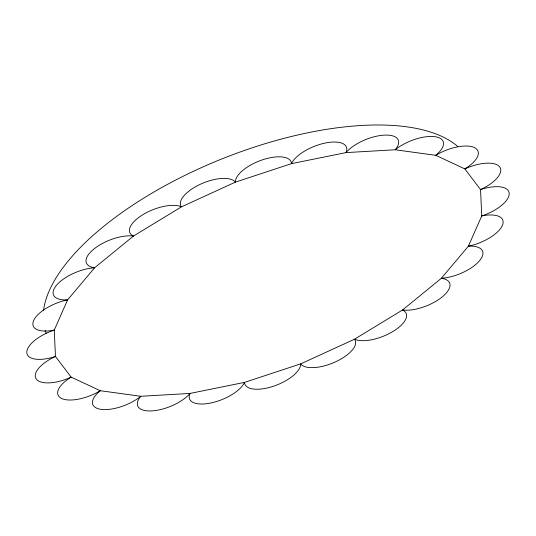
<?xml version="1.0" encoding="UTF-8"?>
<svg xmlns="http://www.w3.org/2000/svg" width="536" height="536" viewBox="0 0 536 536"><rect width="100%" height="100%" fill="white"/><g stroke="black" fill="none" stroke-linecap="round" stroke-linejoin="round"><path stroke-width="0.8" d="M46.176 333.312A228.349 96.507 -21.8 0 1 45.098 330.317M43.503 310.706A228.349 96.507 -21.8 0 1 223.874 158.127A228.349 96.507 -21.8 0 1 457.771 146.516M67.616 299.845L54.257 330.102L55.463 356.46L71.154 377.136L100.259 390.717L140.794 396.278L189.999 393.437L244.517 382.389L300.642 363.89L354.537 339.201L402.536 309.996L441.369 278.271L468.384 246.192L481.743 215.941L480.537 189.577L464.846 168.9L435.741 155.319L395.206 149.765L346.001 152.606L291.484 163.648L235.358 182.146L181.463 206.842L133.464 236.048L94.631 267.765L67.616 299.845A29.808 12.596 -21.8 0 0 33.674 320.495A29.808 12.596 -21.8 0 0 54.257 330.102A29.808 12.596 -21.8 0 0 26.8 352.534A29.808 12.596 -21.8 0 0 55.463 356.46A29.808 12.596 -21.8 0 0 36.361 379.146A29.808 12.596 -21.8 0 0 71.154 377.136A29.808 12.596 -21.8 0 0 61.707 398.529A29.808 12.596 -21.8 0 0 100.259 390.717A29.808 12.596 -21.8 0 0 101.11 409.363A29.808 12.596 -21.8 0 0 140.794 396.278A29.808 12.596 -21.8 0 0 151.889 410.898A29.808 12.596 -21.8 0 0 189.999 393.437A29.808 12.596 -21.8 0 0 210.581 403.045A29.808 12.596 -21.8 0 0 244.517 382.389A29.808 12.596 -21.8 0 0 273.186 386.322A29.808 12.596 -21.8 0 0 300.642 363.89A29.808 12.596 -21.8 0 0 335.435 361.887A29.808 12.596 -21.8 0 0 354.537 339.201A29.808 12.596 -21.8 0 0 393.089 331.389A29.808 12.596 -21.8 0 0 402.536 309.996A29.808 12.596 -21.8 0 0 442.22 296.917A29.808 12.596 -21.8 0 0 441.369 278.271A29.808 12.596 -21.8 0 0 479.479 260.811A29.808 12.596 -21.8 0 0 468.384 246.192A29.808 12.596 -21.8 0 0 502.326 225.542A29.808 12.596 -21.8 0 0 481.743 215.941A29.808 12.596 -21.8 0 0 509.2 193.509A29.808 12.596 -21.8 0 0 480.537 189.577A29.808 12.596 -21.8 0 0 499.639 166.897A29.808 12.596 -21.8 0 0 464.846 168.9A29.808 12.596 -21.8 0 0 474.293 147.514A29.808 12.596 -21.8 0 0 435.741 155.319A29.808 12.596 -21.8 0 0 434.89 136.68A29.808 12.596 -21.8 0 0 395.206 149.765A29.808 12.596 -21.8 0 0 384.111 135.139A29.808 12.596 -21.8 0 0 346.001 152.606A29.808 12.596 -21.8 0 0 325.419 142.998A29.808 12.596 -21.8 0 0 291.484 163.648A29.808 12.596 -21.8 0 0 262.814 159.721A29.808 12.596 -21.8 0 0 235.358 182.146A29.808 12.596 -21.8 0 0 200.565 184.156A29.808 12.596 -21.8 0 0 181.463 206.842A29.808 12.596 -21.8 0 0 142.911 214.655A29.808 12.596 -21.8 0 0 133.464 236.048A29.808 12.596 -21.8 0 0 93.78 249.126A29.808 12.596 -21.8 0 0 94.631 267.765A29.808 12.596 -21.8 0 0 56.521 285.226A29.808 12.596 -21.8 0 0 67.616 299.845"/></g></svg>
